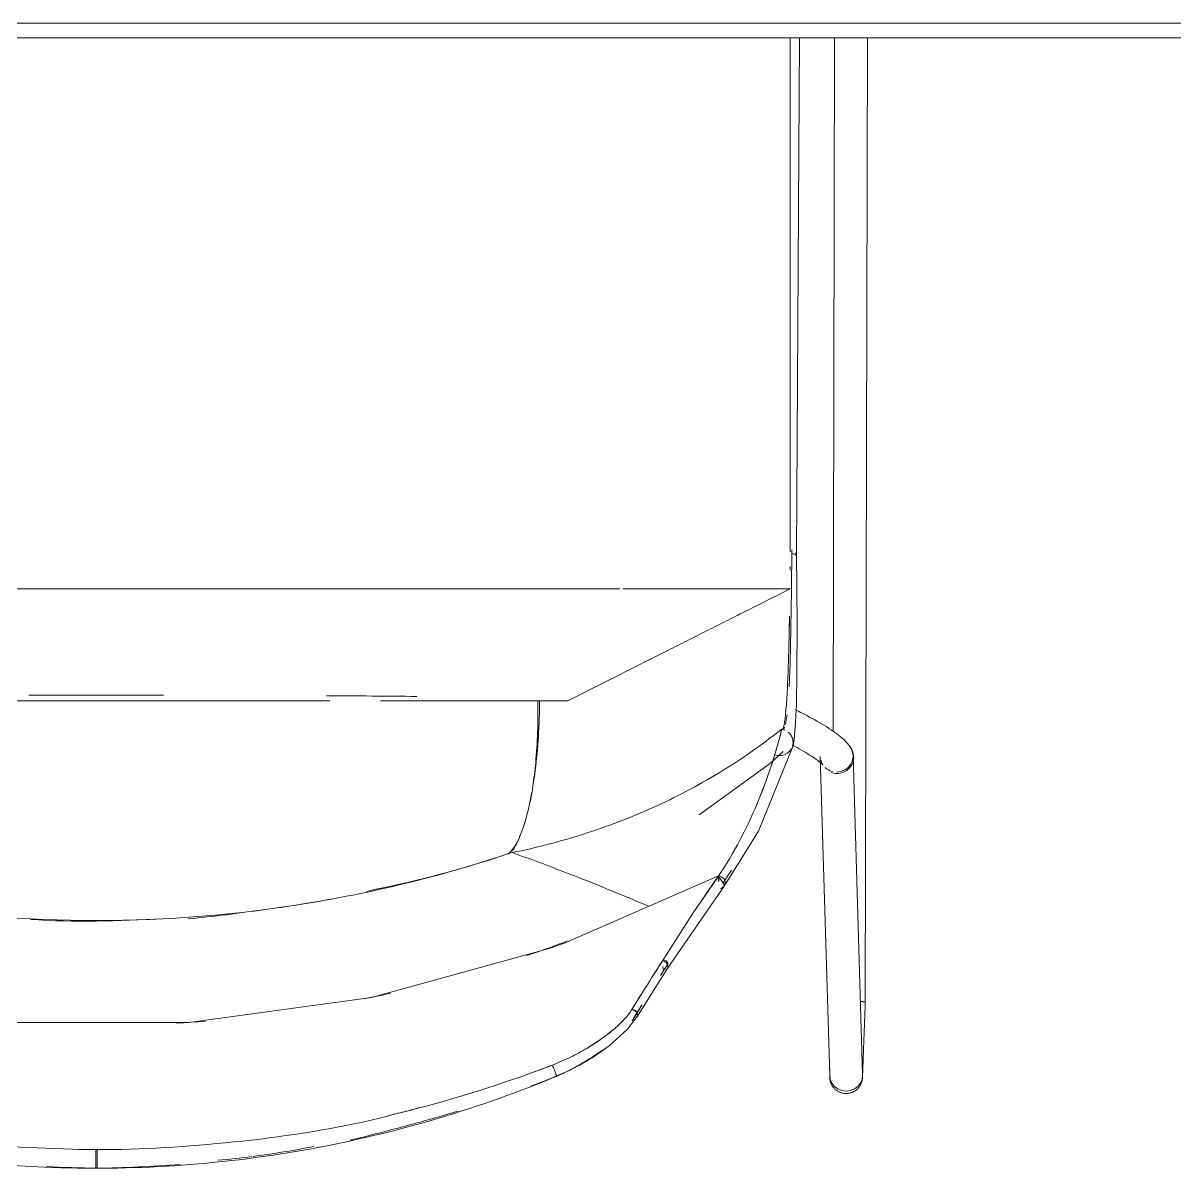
# Model space of a CAD drawing. Header units: millimetres. Extents: x 155927 to 317870, y -36033 to 97293.
# Drawn here: x 201701.2 to 202086.9, y 32016.8 to 32400.6 of the extents above; entities that cross this region are included whole.
import ezdxf

# ---------------------------------------------------------------- set-up
doc = ezdxf.new("R2010")
doc.units = ezdxf.units.MM
doc.header["$MEASUREMENT"] = 0
doc.layers.add('I-FURN', color=8, linetype='CONTINUOUS', lineweight=9)

msp = doc.modelspace()

# ---------------------------------------------------------------- linework, layer by layer
at = {"layer": 'I-FURN'}
for p, q in [((200630.86, 32400.61), (202820.86, 32400.61)), ((202820.86, 32400.61), (200630.86, 32400.61)), ((200627.86, 32395.61), (202823.86, 32395.61)), ((201961.25, 32395.61), (201960.18, 32222.57)), ((201972.93, 32395.61), (201972.44, 32163.27)), ((201983.24, 32072.75), (201983.93, 32395.61)), ((201958.6, 32224.2), (201958.5, 32210.81)), ((201959.22, 32222.78), (201958.67, 32222.82)), ((201959.67, 32222.73), (201959.22, 32222.78)), ((201959.99, 32222.67), (201959.67, 32222.73)), ((201959.72, 32222.41), (201960.02, 32222.47)), ((201960.02, 32222.47), (201960.17, 32222.54)), ((201960.17, 32222.54), (201960.16, 32222.61)), ((201960.21, 32223.13), (201960.4, 32199.19)), ((201695.62, 32211.07), (201755.77, 32211.07)), ((201762.27, 32211.07), (201822.48, 32211.07)), ((201833.87, 32211.07), (201891.3, 32211.07)), ((201902.14, 32211.07), (201950.82, 32211.07)), ((201958.5, 32210.81), (201958.35, 32197.97)), ((201957.87, 32201.99), (201957.71, 32197.23)), ((201957.71, 32197.23), (201957.71, 32197.09)), ((201958.35, 32197.97), (201958.09, 32186.14)), ((201960.4, 32199.19), (201960.35, 32182.77)), ((201908.38, 32186.06), (201883.62, 32173.6)), ((201911.33, 32187.55), (201908.69, 32186.22)), ((201958.09, 32186.14), (201957.8, 32178.22)), ((201960.35, 32182.77), (201960.16, 32172.44)), ((201725.86, 32173.6), (201647.71, 32173.6)), ((201804.01, 32173.6), (201725.86, 32173.6)), ((201883.62, 32173.6), (201820.92, 32173.6)), ((201960.84, 32170.07), (201959.87, 32170.55)), ((201960.16, 32172.44), (201959.93, 32166.38)), ((201961.8, 32169.59), (201960.84, 32170.07)), ((201957.08, 32168.88), (201956.56, 32165.8)), ((201959.93, 32166.38), (201959.47, 32160.49)), ((201962.75, 32169.11), (201961.8, 32169.59)), ((201963.67, 32168.63), (201962.75, 32169.11)), ((201964.58, 32168.15), (201963.67, 32168.63)), ((201965.47, 32167.67), (201964.58, 32168.15)), ((201966.34, 32167.19), (201965.47, 32167.67)), ((201967.19, 32166.71), (201966.34, 32167.19)), ((201968.02, 32166.24), (201967.19, 32166.71)), ((201968.82, 32165.76), (201968.02, 32166.24)), ((201956.26, 32164.79), (201955.81, 32164)), ((201958.27, 32162.19), (201958.84, 32161.16)), ((201969.59, 32165.29), (201968.82, 32165.76)), ((201970.34, 32164.82), (201969.59, 32165.29)), ((201971.07, 32164.36), (201970.34, 32164.82)), ((201971.77, 32163.9), (201971.07, 32164.36)), ((201972.44, 32163.44), (201971.77, 32163.9)), ((201973.09, 32162.98), (201972.44, 32163.44)), ((201973.7, 32162.53), (201973.09, 32162.98)), ((201974.3, 32162.08), (201973.7, 32162.53)), ((201974.86, 32161.62), (201974.3, 32162.08)), ((201958.98, 32158.31), (201947.48, 32129.88)), ((201959.06, 32158.53), (201958.73, 32157.77)), ((201959.1, 32158.86), (201958.77, 32157.75)), ((201959.59, 32158.35), (201958.78, 32158.78)), ((201958.84, 32161.16), (201959.12, 32160.02)), ((201959.47, 32160.49), (201959.06, 32158.53)), ((201960.39, 32157.91), (201959.59, 32158.35)), ((201975.4, 32161.17), (201974.86, 32161.62)), ((201975.92, 32160.71), (201975.4, 32161.17)), ((201976.41, 32160.24), (201975.92, 32160.71)), ((201976.88, 32159.76), (201976.41, 32160.24)), ((201977.33, 32159.26), (201976.88, 32159.76)), ((201977.77, 32158.72), (201977.33, 32159.26)), ((201978.19, 32158.13), (201977.77, 32158.72)), ((201978.59, 32157.46), (201978.19, 32158.13)), ((201951.55, 32152.72), (201955.75, 32156.63)), ((201953.81, 32155.25), (201952.77, 32155.46)), ((201955.19, 32155.29), (201953.81, 32155.25)), ((201956.09, 32155.52), (201955.19, 32155.29)), ((201957.22, 32156.09), (201956.09, 32155.52)), ((201958.14, 32156.91), (201957.22, 32156.09)), ((201958.73, 32157.77), (201958.14, 32156.91)), ((201961.16, 32157.48), (201960.39, 32157.91)), ((201961.91, 32157.06), (201961.16, 32157.48)), ((201962.63, 32156.64), (201961.91, 32157.06)), ((201963.32, 32156.23), (201962.63, 32156.64)), ((201963.98, 32155.83), (201963.32, 32156.23)), ((201964.61, 32155.43), (201963.98, 32155.83)), ((201965.21, 32155.05), (201964.61, 32155.43)), ((201965.77, 32154.68), (201965.21, 32155.05)), ((201966.29, 32154.32), (201965.77, 32154.68)), ((201966.77, 32153.97), (201966.29, 32154.32)), ((201968.16, 32154.91), (201971.34, 32048.08)), ((201978.96, 32156.69), (201978.59, 32157.46)), ((201982.33, 32048.37), (201979.16, 32155.23)), ((201927.61, 32135.42), (201951.55, 32152.72)), ((201967.21, 32153.65), (201966.77, 32153.97)), ((201967.61, 32153.34), (201967.21, 32153.65)), ((201967.97, 32153.05), (201967.61, 32153.34)), ((201968.28, 32152.79), (201967.97, 32153.05)), ((201968.54, 32152.55), (201968.28, 32152.79)), ((201968.74, 32152.36), (201968.54, 32152.55)), ((201968.89, 32152.2), (201968.74, 32152.36)), ((201968.98, 32152.1), (201968.89, 32152.2)), ((201969.01, 32152.06), (201968.98, 32152.1)), ((201947.48, 32129.88), (201935.94, 32111.49)), ((201883.76, 32092.93), (201934.07, 32114.96)), ((201925.44, 32102.19), (201934.07, 32114.96)), ((201936.15, 32111.86), (201934.08, 32114.82)), ((201934.08, 32114.82), (201934.19, 32113.05)), ((201934.19, 32113.05), (201934.08, 32114.82)), ((201934.08, 32114.82), (201934.14, 32113.01)), ((201934.08, 32114.82), (201934.14, 32113.01)), ((201934.08, 32114.82), (201934.57, 32114.8)), ((201934.57, 32114.8), (201935.03, 32114.66)), ((201935.03, 32114.66), (201935.46, 32114.43)), ((201935.46, 32114.43), (201935.82, 32114.11)), ((201935.82, 32114.11), (201936.1, 32113.72)), ((201936.1, 32113.72), (201936.28, 32113.27)), ((201936.3, 32112.32), (201936.15, 32111.86)), ((201936.28, 32113.27), (201936.35, 32112.8)), ((201936.35, 32112.8), (201936.3, 32112.32)), ((201935.94, 32111.49), (201916.9, 32083.79)), ((201915.76, 32087.19), (201925.44, 32102.19)), ((201877.42, 32090.65), (201883.38, 32092.79)), ((201817.95, 32074.19), (201877.42, 32090.65)), ((201912.37, 32081.83), (201915.76, 32087.19)), ((201915.74, 32086.39), (201915.29, 32086.47)), ((201916.15, 32086.21), (201915.74, 32086.39)), ((201917.09, 32085.33), (201915.82, 32083.35)), ((201916.52, 32085.94), (201916.15, 32086.21)), ((201916.82, 32085.6), (201916.52, 32085.94)), ((201917.03, 32085.21), (201916.82, 32085.6)), ((201917.12, 32084.37), (201917.13, 32084.79)), ((201917.13, 32084.16), (201906.73, 32067.66)), ((201915.82, 32083.35), (201914.76, 32081.69)), ((201915.5, 32084.6), (201915.67, 32083.12)), ((201916.47, 32083.38), (201916.78, 32083.64)), ((201916.78, 32083.64), (201917, 32083.98)), ((201917, 32083.98), (201917.12, 32084.37)), ((201756.75, 32065.88), (201817.95, 32074.19)), ((201905.12, 32070.19), (201908.62, 32075.83)), ((201908.4, 32071.64), (201905.14, 32066.42)), ((201982.41, 32072.84), (201981.5, 32072.88)), ((201983, 32072.79), (201982.41, 32072.84)), ((201982.59, 32072.69), (201983.1, 32072.72)), ((201983.24, 32072.75), (201983, 32072.79)), ((201983.12, 32069.57), (201983.08, 32068.52)), ((201983.16, 32070.62), (201983.12, 32069.57)), ((201983.19, 32071.68), (201983.16, 32070.62)), ((201983.23, 32072.75), (201983.19, 32071.68)), ((201694.97, 32065.88), (201756.75, 32065.88)), ((201906.82, 32067.8), (201903.64, 32063.57)), ((201983, 32066.45), (201982.97, 32065.44)), ((201983.04, 32067.48), (201983, 32066.45)), ((201983.08, 32068.52), (201983.04, 32067.48)), ((201903.64, 32063.57), (201897.48, 32058)), ((201982.86, 32062.48), (201982.82, 32061.53)), ((201982.89, 32063.45), (201982.86, 32062.48)), ((201982.93, 32064.44), (201982.89, 32063.45)), ((201982.97, 32065.44), (201982.93, 32064.44)), ((201897.48, 32058), (201892.13, 32054.23)), ((201982.69, 32057.93), (201982.66, 32057.1)), ((201982.73, 32058.8), (201982.69, 32057.93)), ((201982.76, 32059.68), (201982.73, 32058.8)), ((201982.79, 32060.59), (201982.76, 32059.68)), ((201982.82, 32061.53), (201982.79, 32060.59)), ((201892.13, 32054.23), (201884.93, 32050.16)), ((201982.55, 32054.03), (201982.53, 32053.34)), ((201982.58, 32054.75), (201982.55, 32054.03)), ((201982.61, 32055.5), (201982.58, 32054.75)), ((201982.63, 32056.28), (201982.61, 32055.5)), ((201982.66, 32057.1), (201982.63, 32056.28)), ((201878.52, 32051.49), (201878.48, 32051.59)), ((201878.61, 32051.28), (201878.52, 32051.49)), ((201878.73, 32050.98), (201878.61, 32051.28)), ((201878.88, 32050.6), (201878.73, 32050.98)), ((201879.05, 32050.17), (201878.88, 32050.6)), ((201879.23, 32049.72), (201879.05, 32050.17)), ((201971.39, 32049.86), (201971.41, 32050.3)), ((201982.42, 32050.41), (201982.4, 32049.93)), ((201982.44, 32050.92), (201982.42, 32050.41)), ((201982.46, 32051.47), (201982.44, 32050.92)), ((201982.48, 32052.06), (201982.46, 32051.47)), ((201982.5, 32052.68), (201982.48, 32052.06)), ((201982.53, 32053.34), (201982.5, 32052.68)), ((201879.4, 32049.26), (201879.23, 32049.72)), ((201879.57, 32048.84), (201879.4, 32049.26)), ((201879.72, 32048.46), (201879.57, 32048.84)), ((201879.83, 32048.17), (201879.72, 32048.46)), ((201879.91, 32047.96), (201879.83, 32048.17)), ((201879.94, 32047.87), (201879.91, 32047.96)), ((201971.31, 32047.73), (201971.32, 32047.76)), ((201971.31, 32047.51), (201971.31, 32047.73)), ((201971.32, 32047.29), (201971.31, 32047.51)), ((201971.32, 32047.95), (201971.33, 32048.1)), ((201971.33, 32048.03), (201971.32, 32047.9)), ((201971.32, 32047.84), (201971.32, 32047.95)), ((201971.32, 32047.9), (201971.32, 32047.81)), ((201971.32, 32047.78), (201971.32, 32047.84)), ((201971.32, 32047.81), (201971.32, 32047.76)), ((201971.32, 32047.76), (201971.32, 32047.78)), ((201971.32, 32047.76), (201971.32, 32047.76)), ((201971.33, 32047.07), (201971.32, 32047.29)), ((201971.34, 32048.42), (201971.33, 32048.21)), ((201971.33, 32048.1), (201971.34, 32048.29)), ((201971.33, 32048.21), (201971.33, 32048.03)), ((201971.36, 32046.85), (201971.33, 32047.07)), ((201971.34, 32048.52), (201971.35, 32048.79)), ((201971.34, 32048.29), (201971.34, 32048.52)), ((201971.52, 32046.85), (201971.34, 32048.24)), ((201971.35, 32048.79), (201971.37, 32049.11)), ((201971.39, 32046.64), (201971.36, 32046.85)), ((201971.37, 32049.11), (201971.38, 32049.47)), ((201971.38, 32049.47), (201971.39, 32049.86)), ((201971.43, 32046.42), (201971.39, 32046.64)), ((201971.48, 32046.21), (201971.43, 32046.42)), ((201972.07, 32045.56), (201971.52, 32046.85)), ((201982.15, 32046.81), (201981.59, 32045.52)), ((201982.16, 32046.27), (201982.1, 32046.05)), ((201982.34, 32048.2), (201982.15, 32046.81)), ((201982.21, 32046.48), (201982.16, 32046.27)), ((201982.24, 32046.7), (201982.21, 32046.48)), ((201982.27, 32046.92), (201982.24, 32046.7)), ((201982.3, 32047.14), (201982.27, 32046.92)), ((201982.31, 32047.36), (201982.3, 32047.14)), ((201982.32, 32047.56), (201982.31, 32047.45)), ((201982.31, 32047.44), (201982.32, 32047.55)), ((201982.31, 32047.45), (201982.31, 32047.38)), ((201982.31, 32047.38), (201982.31, 32047.44)), ((201982.31, 32047.38), (201982.31, 32047.36)), ((201982.31, 32047.36), (201982.31, 32047.38)), ((201982.33, 32047.9), (201982.32, 32047.71)), ((201982.32, 32047.7), (201982.33, 32047.89)), ((201982.32, 32047.71), (201982.32, 32047.56)), ((201982.32, 32047.55), (201982.32, 32047.7)), ((201982.34, 32048.14), (201982.33, 32047.9)), ((201982.33, 32047.89), (201982.33, 32048.02)), ((201982.35, 32048.42), (201982.34, 32048.14)), ((201982.36, 32048.74), (201982.35, 32048.42)), ((201982.37, 32049.09), (201982.36, 32048.74)), ((201982.39, 32049.49), (201982.37, 32049.09)), ((201982.4, 32049.93), (201982.39, 32049.49)), ((201971.54, 32045.99), (201971.48, 32046.21)), ((201971.61, 32045.78), (201971.54, 32045.99)), ((201971.68, 32045.58), (201971.61, 32045.78)), ((201971.76, 32045.37), (201971.68, 32045.58)), ((201971.86, 32045.17), (201971.76, 32045.37)), ((201971.95, 32044.98), (201971.86, 32045.17)), ((201972.06, 32044.78), (201971.95, 32044.98)), ((201972.18, 32044.6), (201972.06, 32044.78)), ((201972.94, 32044.44), (201972.07, 32045.56)), ((201972.3, 32044.41), (201972.18, 32044.6)), ((201972.43, 32044.24), (201972.3, 32044.41)), ((201972.56, 32044.06), (201972.43, 32044.24)), ((201972.71, 32043.9), (201972.56, 32044.06)), ((201972.86, 32043.73), (201972.71, 32043.9)), ((201973.01, 32043.58), (201972.86, 32043.73)), ((201974.08, 32043.59), (201972.94, 32044.44)), ((201973.17, 32043.43), (201973.01, 32043.58)), ((201973.34, 32043.29), (201973.17, 32043.43)), ((201973.52, 32043.15), (201973.34, 32043.29)), ((201973.69, 32043.03), (201973.52, 32043.15)), ((201973.88, 32042.9), (201973.69, 32043.03)), ((201974.07, 32042.79), (201973.88, 32042.9)), ((201974.26, 32042.68), (201974.07, 32042.79)), ((201975.4, 32043.05), (201974.08, 32043.59)), ((201974.46, 32042.59), (201974.26, 32042.68)), ((201974.66, 32042.5), (201974.46, 32042.59)), ((201974.86, 32042.41), (201974.66, 32042.5)), ((201975.07, 32042.34), (201974.86, 32042.41)), ((201976.83, 32042.86), (201975.4, 32043.05)), ((201978.25, 32043.04), (201976.83, 32042.86)), ((201979.58, 32043.57), (201978.25, 32043.04)), ((201978.62, 32042.36), (201978.41, 32042.29)), ((201978.82, 32042.44), (201978.62, 32042.36)), ((201979.03, 32042.52), (201978.82, 32042.44)), ((201979.23, 32042.61), (201979.03, 32042.52)), ((201979.42, 32042.71), (201979.23, 32042.61)), ((201979.61, 32042.82), (201979.42, 32042.71)), ((201980.72, 32044.42), (201979.58, 32043.57)), ((201979.8, 32042.94), (201979.61, 32042.82)), ((201979.98, 32043.06), (201979.8, 32042.94)), ((201980.16, 32043.19), (201979.98, 32043.06)), ((201980.33, 32043.33), (201980.16, 32043.19)), ((201980.5, 32043.47), (201980.33, 32043.33)), ((201980.66, 32043.62), (201980.5, 32043.47)), ((201980.81, 32043.78), (201980.66, 32043.62)), ((201981.59, 32045.52), (201980.72, 32044.42)), ((201980.96, 32043.94), (201980.81, 32043.78)), ((201981.1, 32044.11), (201980.96, 32043.94)), ((201981.24, 32044.29), (201981.1, 32044.11)), ((201981.36, 32044.47), (201981.24, 32044.29)), ((201981.48, 32044.65), (201981.36, 32044.47)), ((201981.59, 32044.84), (201981.48, 32044.65)), ((201981.7, 32045.03), (201981.59, 32044.84)), ((201981.8, 32045.23), (201981.7, 32045.03)), ((201981.89, 32045.43), (201981.8, 32045.23)), ((201981.97, 32045.64), (201981.89, 32045.43)), ((201982.04, 32045.84), (201981.97, 32045.64)), ((201982.1, 32046.05), (201982.04, 32045.84)), ((201975.28, 32042.27), (201975.07, 32042.34)), ((201975.49, 32042.22), (201975.28, 32042.27)), ((201975.7, 32042.17), (201975.49, 32042.22)), ((201975.92, 32042.13), (201975.7, 32042.17)), ((201976.14, 32042.1), (201975.92, 32042.13)), ((201976.36, 32042.07), (201976.14, 32042.1)), ((201976.58, 32042.06), (201976.36, 32042.07)), ((201976.8, 32042.06), (201976.58, 32042.06)), ((201976.89, 32042.06), (201976.8, 32042.06)), ((201977.11, 32042.06), (201976.89, 32042.06)), ((201977.33, 32042.08), (201977.11, 32042.06)), ((201977.55, 32042.11), (201977.33, 32042.08)), ((201977.77, 32042.14), (201977.55, 32042.11)), ((201977.98, 32042.18), (201977.77, 32042.14)), ((201978.2, 32042.23), (201977.98, 32042.18)), ((201978.41, 32042.29), (201978.2, 32042.23)), ((201725.63, 32022.84), (201725.63, 32023.15)), ((201726.09, 32023.15), (201726.09, 32022.84)), ((201725.63, 32022.35), (201725.63, 32022.84)), ((201725.63, 32021.7), (201725.63, 32022.35)), ((201725.63, 32020.95), (201725.63, 32021.7)), ((201725.63, 32020.14), (201725.63, 32020.95)), ((201725.63, 32019.34), (201725.63, 32020.14)), ((201725.63, 32018.59), (201725.63, 32019.34)), ((201726.09, 32022.84), (201726.09, 32022.35)), ((201726.09, 32022.35), (201726.09, 32021.7)), ((201726.09, 32021.7), (201726.09, 32020.95)), ((201726.09, 32020.95), (201726.09, 32020.14)), ((201726.09, 32020.14), (201726.09, 32019.34)), ((201726.09, 32019.34), (201726.09, 32018.59)), ((201725.63, 32017.94), (201725.63, 32018.59)), ((201725.63, 32017.45), (201725.63, 32017.94)), ((201725.63, 32017.14), (201725.63, 32017.45)), ((201725.63, 32017.03), (201725.63, 32017.14)), ((201726.09, 32018.59), (201726.09, 32017.94)), ((201726.09, 32017.94), (201726.09, 32017.45)), ((201726.09, 32017.45), (201726.09, 32017.14)), ((201726.09, 32017.14), (201726.09, 32017.03))]:
    msp.add_line(p, q, dxfattribs=at)
for centre, major_axis, ratio, start_param, end_param in [((201973.66, 32155.07), (5.5, 0.16), 0.969889, 4.681742, 6.776137), ((201973.88, 32154.58), (5.08, 2.11), 0.969753, 5.503894, 6.551091), ((201973.66, 32155.07), (5.5, 0.16), 0.969889, 3.372745, 3.634544), ((201973.66, 32155.07), (5.5, 0.16), 0.969889, 3.896343, 4.419942), ((201973.88, 32154.58), (5.08, 2.11), 0.969753, 3.933097, 5.503894)]:
    msp.add_ellipse(centre, major_axis=major_axis, ratio=ratio, start_param=start_param, end_param=end_param, dxfattribs=at)
for points, knots in [([(201958.06, 32232.68), (201958.06, 32276.06), (201958.06, 32330.34), (201958.06, 32384.71), (201958.06, 32395.6)], [-0.9648346, -0.9648346, -0.9648346, -0.9648346, -0.5, -0.3835824, -0.3835824, -0.3835824, -0.3835824]), ([(201960.01, 32223.33), (201960.18, 32223.25), (201960.25, 32223.12), (201960.14, 32222.98), (201960.07, 32222.94)], [-0.6, -0.6, -0.6, -0.6, -0.4, -0.3, -0.3, -0.3, -0.3]), ([(201958.04, 32211.06), (201954.04, 32209.05), (201948, 32206.01), (201939.87, 32201.91), (201933.72, 32198.82), (201927.51, 32195.69), (201921.25, 32192.54), (201914.96, 32189.38), (201910.78, 32187.27), (201908.69, 32186.22)], [-0.999743, -0.999743, -0.999743, -0.999743, -0.8333333, -0.75, -0.6666667, -0.5833333, -0.5, -0.4166667, -0.3333333, -0.3333333, -0.3333333, -0.3333333]), ([(201955.39, 32164.01), (201955.54, 32163.98), (201955.78, 32164.32), (201956.1, 32165.7), (201956.38, 32167.5), (201956.63, 32169.9), (201956.88, 32172.97), (201957.1, 32176.53), (201957.36, 32182.06), (201957.58, 32188.37), (201957.75, 32195.36), (201957.82, 32198.94), (201957.85, 32200.77)], [0.0303274, 0.0303274, 0.0303274, 0.0303274, 0.125, 0.1875, 0.25, 0.3125, 0.375, 0.4375, 0.5, 0.625, 0.6875, 0.75, 0.75, 0.75, 0.75]), ([(201703.24, 32175.49), (201710.78, 32175.5), (201725.88, 32175.52), (201740.86, 32175.48), (201748.33, 32175.45)], [-0.5758348, -0.5758348, -0.5758348, -0.5758348, -0.5, -0.4242935, -0.4242935, -0.4242935, -0.4242935]), ([(201874.19, 32173.6), (201874.16, 32169.49), (201873.89, 32161.52), (201872.84, 32150.06), (201871.18, 32139.94), (201869.03, 32131.58), (201866.9, 32126.33), (201865.53, 32124.06), (201865.06, 32123.39)], [-1, -1, -1, -1, -0.8333333, -0.6666667, -0.5, -0.3333333, -0.1666667, -0.0807818, -0.0807818, -0.0807818, -0.0807818]), ([(201873.57, 32173.59), (201873.65, 32170.44), (201873.65, 32163.88), (201873.11, 32154.35), (201872.42, 32148.44), (201872.05, 32145.82)], [0.0148525, 0.0148525, 0.0148525, 0.0148525, 0.1428571, 0.2857143, 0.4107474, 0.4107474, 0.4107474, 0.4107474]), ([(201938.19, 32121.43), (201939.21, 32123.16), (201942.42, 32128.91), (201947.2, 32139), (201951.9, 32151.7), (201954.27, 32159.99), (201955.26, 32164.11)], [-0.859181, -0.859181, -0.859181, -0.859181, -0.75, -0.5, -0.25, 0, 0, 0, 0]), ([(201953.34, 32156.9), (201952.83, 32155.16), (201951.01, 32149.24), (201948.71, 32143.26), (201947, 32139.05)], [-0.8548188, -0.8548188, -0.8548188, -0.8548188, -0.75, -0.5000185, -0.5000185, -0.5000185, -0.5000185]), ([(201947, 32139.05), (201945.24, 32134.86), (201941.32, 32126.58), (201936.62, 32118.69), (201934.08, 32114.82)], [-0.5, -0.5, -0.5, -0.5, -0.25, -0.0000387, -0.0000387, -0.0000387, -0.0000387]), ([(201867.26, 32127.41), (201867.25, 32127.39), (201866.68, 32126.17), (201865.51, 32124.09), (201864.28, 32122.75), (201863.65, 32122.26)], [0.7840583, 0.7840583, 0.7840583, 0.7840583, 0.7857143, 0.8928571, 1, 1, 1, 1]), ([(201586.69, 32122.78), (201597.9, 32119.02), (201620.55, 32112.42), (201666.85, 32102.89), (201725.87, 32098.1), (201784.88, 32102.9), (201831.19, 32112.42), (201853.83, 32119.02), (201865.04, 32122.78)], [0, 0, 0, 0, 0.125, 0.25, 0.5, 0.75, 0.875, 1, 1, 1, 1]), ([(201869.18, 32121.27), (201875.53, 32118.93), (201889.31, 32113.68), (201903.1, 32108.02), (201910.54, 32104.87)], [-0.9105873, -0.9105873, -0.9105873, -0.9105873, -0.5, -0.0187577, -0.0187577, -0.0187577, -0.0187577]), ([(201934.08, 32114.83), (201934.27, 32114.83), (201934.64, 32114.78), (201935.16, 32114.57), (201935.62, 32114.24), (201936.11, 32113.66), (201936.41, 32112.76), (201936.21, 32111.86), (201935.8, 32111.28), (201935.38, 32110.95), (201935.04, 32110.82), (201934.87, 32110.77)], [-1, -1, -1, -1, -0.9166667, -0.8333333, -0.75, -0.6666667, -0.5, -0.3333333, -0.25, -0.1666667, -0.0833333, -0.0833333, -0.0833333, -0.0833333]), ([(201934.8, 32110.76), (201935.1, 32110.83), (201935.52, 32111.03), (201935.94, 32111.47), (201936.09, 32111.73), (201936.15, 32111.86)], [-0.8, -0.8, -0.8, -0.8, -0.4, -0.2, 0, 0, 0, 0]), ([(201804.59, 32107.15), (201797.03, 32105.77), (201781.12, 32103.43), (201765.02, 32101.37), (201756.58, 32100.53)], [-0.7822393, -0.7822393, -0.7822393, -0.7822393, -0.7, -0.6098459, -0.6098459, -0.6098459, -0.6098459]), ([(201869.79, 32088.25), (201872.95, 32089.31), (201877.59, 32090.88), (201882.17, 32092.63), (201883.64, 32093.2)], [-0.11704847, -0.11704847, -0.11704847, -0.11704847, -0.09090909, -0.07853778, -0.07853778, -0.07853778, -0.07853778]), ([(201915.52, 32086.82), (201913.85, 32084.2), (201910.45, 32078.81), (201906.91, 32073.11), (201905.11, 32070.19)], [0, 0, 0, 0, 0.5, 0.9953931, 0.9953931, 0.9953931, 0.9953931]), ([(201915.52, 32086.82), (201915.82, 32086.81), (201916.27, 32086.67), (201916.76, 32086.31), (201917.06, 32085.96), (201917.2, 32085.7), (201917.25, 32085.56)], [-1, -1, -1, -1, -0.8333333, -0.75, -0.6666667, -0.5833333, -0.5833333, -0.5833333, -0.5833333]), ([(201905.12, 32070.19), (201904.53, 32069.21), (201902.95, 32067.19), (201900.13, 32064.43), (201897.43, 32062.2), (201895.21, 32060.53), (201892.8, 32058.88), (201890.21, 32057.26), (201887.47, 32055.7), (201883.63, 32053.72), (201880.56, 32052.4), (201878.48, 32051.59)], [0, 0, 0, 0, 0.166667, 0.333333, 0.416667, 0.5, 0.583333, 0.666667, 0.75, 0.833333, 1, 1, 1, 1]), ([(201906.92, 32068.16), (201906.94, 32068.29), (201906.94, 32068.56), (201906.82, 32068.97), (201906.6, 32069.35), (201906.3, 32069.67), (201905.79, 32070), (201905.35, 32070.11), (201905.06, 32070.11)], [-0.5833333, -0.5833333, -0.5833333, -0.5833333, -0.5, -0.4166667, -0.3333333, -0.25, -0.1666667, 0, 0, 0, 0]), ([(201905.11, 32070.19), (201905.25, 32070.19), (201905.54, 32070.15), (201905.96, 32069.99), (201906.34, 32069.75), (201906.75, 32069.32), (201906.99, 32068.78), (201906.99, 32068.38), (201906.97, 32068.25)], [-1, -1, -1, -1, -0.9166667, -0.8333333, -0.75, -0.6666667, -0.5, -0.4166667, -0.4166667, -0.4166667, -0.4166667]), ([(201982.58, 32072.69), (201982.62, 32072.7), (201982.84, 32072.7), (201983.05, 32072.71), (201983.16, 32072.73), (201983.18, 32072.73)], [-0.6666667, -0.6666667, -0.6666667, -0.6666667, -0.6527778, -0.5833333, -0.5555556, -0.5555556, -0.5555556, -0.5555556]), ([(201878.48, 32047.25), (201880.55, 32048.12), (201883.61, 32049.51), (201887.44, 32051.58), (201890.18, 32053.21), (201892.76, 32054.88), (201894.36, 32056.01), (201895.14, 32056.58)], [0, 0, 0, 0, 0.1666667, 0.25, 0.3333333, 0.4166667, 0.5, 0.5, 0.5, 0.5]), ([(201879.94, 32047.87), (201882.09, 32048.78), (201886.25, 32050.71), (201891.85, 32053.98), (201895.03, 32056.23), (201896.45, 32057.33)], [-1, -1, -1, -1, -0.8333333, -0.6666667, -0.5061609, -0.5061609, -0.5061609, -0.5061609]), ([(201878.48, 32051.59), (201878.49, 32051.56), (201878.56, 32051.4), (201878.71, 32050.99), (201878.91, 32050.49), (201879.2, 32049.73), (201879.49, 32048.96), (201879.69, 32048.46), (201879.84, 32048.06), (201879.9, 32047.89), (201879.91, 32047.86)], [-1, -1, -1, -1, -0.833333, -0.75, -0.666667, -0.5, -0.333333, -0.25, -0.166667, 0, 0, 0, 0]), ([(201573.24, 32047.25), (201584, 32042.83), (201605.8, 32034.95), (201650.68, 32022.97), (201699.73, 32016.52), (201751.99, 32017.09), (201795.23, 32022.3), (201837.68, 32032.17), (201865.04, 32041.73), (201878.48, 32047.25)], [0, 0, 0, 0, 0.111111, 0.222222, 0.444444, 0.583333, 0.722222, 0.861111, 1, 1, 1, 1]), ([(201846.79, 32036.15), (201841.21, 32034.44), (201829.27, 32031.1), (201817.21, 32027.93), (201810.77, 32026.43)], [0.2224903, 0.2224903, 0.2224903, 0.2224903, 0.3333333, 0.4583693, 0.4583693, 0.4583693, 0.4583693]), ([(201823.38, 32034.62), (201825.2, 32035.05), (201828.84, 32035.91), (201832.45, 32036.9), (201834.26, 32037.42)], [0.63092282, 0.63092282, 0.63092282, 0.63092282, 0.66666667, 0.70281944, 0.70281944, 0.70281944, 0.70281944])]:
    msp.add_open_spline(points, degree=3, knots=knots, dxfattribs=at)
for points in [[(201958.06, 32377.14), (201958.06, 32371.56), (201958.06, 32365.98), (201958.06, 32360.4)], [(201958.06, 32235.77), (201958.06, 32231.67), (201958.06, 32227.58), (201958.06, 32223.48)], [(201958.04, 32217.32), (201958.05, 32217.75), (201958.05, 32218.17), (201958.05, 32218.6)], [(201762.27, 32211.07), (201760.08, 32211.07), (201757.89, 32211.07), (201755.7, 32211.07)], [(201833.85, 32211.07), (201830.08, 32211.07), (201826.29, 32211.07), (201822.49, 32211.07)], [(201901.11, 32211.07), (201897.86, 32211.07), (201894.59, 32211.07), (201891.31, 32211.07)], [(201950.1, 32211.07), (201952.81, 32211.07), (201955.45, 32211.07), (201958.04, 32211.07)], [(201802.89, 32175.29), (201813.03, 32175.23), (201823.07, 32175.15), (201833.09, 32175.05)], [(201955.26, 32164.11), (201948.51, 32158.75), (201934.59, 32148.99), (201912.25, 32137.33), (201889.03, 32128.54), (201873.19, 32124.39), (201865.16, 32122.75)], [(201955.26, 32164.11), (201954.69, 32161.73), (201954.05, 32159.34), (201953.35, 32156.94)], [(201956.4, 32163.73), (201956.04, 32163.9), (201955.65, 32164.03), (201955.25, 32164.11)], [(201958.99, 32158.96), (201959.13, 32159.71), (201958.95, 32161.23), (201958.08, 32162.67), (201957.42, 32163.09)], [(201871.6, 32143.02), (201871.34, 32141.48), (201871.06, 32139.98), (201870.76, 32138.58)], [(201869.37, 32133.14), (201869.18, 32132.48), (201868.97, 32131.86), (201868.77, 32131.26)], [(201859.7, 32120.97), (201845.42, 32116.38), (201830.91, 32112.78), (201816.22, 32109.76)], [(201869.12, 32121.21), (201867.8, 32121.73), (201866.48, 32122.24), (201865.16, 32122.75)], [(201934.08, 32114.82), (201934.85, 32116), (201935.61, 32117.18), (201936.35, 32118.37)], [(201938.42, 32116.82), (201937.51, 32115.37), (201936.55, 32113.95), (201935.58, 32112.54)], [(201928.21, 32106.26), (201930.25, 32109.29), (201932.21, 32112.15), (201934.08, 32114.82)], [(201747.97, 32100.57), (201733.24, 32099.83), (201718.38, 32099.3), (201703.72, 32100.39)], [(201917.11, 32085.34), (201916.69, 32084.69), (201916.26, 32084.03), (201915.83, 32083.36)], [(201914.66, 32081.54), (201915.05, 32082.15), (201915.43, 32082.75), (201915.82, 32083.35)], [(201917.35, 32084.73), (201917.32, 32084.59), (201917.24, 32084.33), (201917.02, 32083.98), (201916.81, 32083.81), (201916.7, 32083.73)], [(201815.2, 32073.71), (201818.26, 32074.32), (201821.3, 32074.98), (201824.33, 32075.67)], [(201905.5, 32067.01), (201906.49, 32068.61), (201907.47, 32070.19), (201908.44, 32071.74)], [(201983.23, 32072.75), (201983.23, 32072.76), (201983.19, 32072.77), (201983.12, 32072.78)], [(201752.47, 32065.62), (201755.77, 32065.82), (201759.06, 32066.04), (201762.36, 32066.3)], [(201899.4, 32063.88), (201896.86, 32061.67), (201893.68, 32059.44), (201890.19, 32057.28)], [(201890.18, 32057.28), (201888.4, 32056.21), (201884.65, 32054.17), (201880.56, 32052.41), (201878.48, 32051.59)], [(201834.3, 32037.34), (201849.25, 32041.29), (201863.99, 32046.04), (201878.48, 32051.59)], [(201878.48, 32051.59), (201876.33, 32050.76), (201874.17, 32049.96), (201872.01, 32049.17)], [(201878.51, 32047.3), (201876.08, 32046.34), (201873.65, 32045.42), (201871.21, 32044.51)], [(201879.91, 32047.86), (201879.45, 32047.67), (201878.98, 32047.49), (201878.52, 32047.31)], [(201834.3, 32037.34), (201830.66, 32036.38), (201827.01, 32035.47), (201823.35, 32034.61)], [(201777.76, 32026.45), (201793.1, 32028.34), (201808.46, 32030.63), (201823.41, 32034.47)], [(201674.12, 32026.43), (201689.49, 32024.54), (201704.96, 32023.67), (201720.43, 32023.35)], [(201732.08, 32023.29), (201727.42, 32023.22), (201722.76, 32023.26), (201718.11, 32023.38)], [(201720.48, 32023.29), (201722.35, 32023.27), (201724.22, 32023.26), (201726.09, 32023.26)], [(201725.63, 32023.26), (201727.5, 32023.26), (201729.37, 32023.27), (201731.24, 32023.29)], [(201731.29, 32023.29), (201746.77, 32023.49), (201762.18, 32024.77), (201777.6, 32026.43)], [(201798.61, 32024.28), (201791.86, 32023.02), (201785.09, 32021.8), (201778.27, 32020.98)], [(201777.9, 32020.93), (201774.1, 32020.41), (201770.29, 32020.03), (201766.47, 32019.72)], [(201726.09, 32017.03), (201720.41, 32017.11), (201714.73, 32017.29), (201709.05, 32017.6)], [(201753.94, 32018.35), (201744.53, 32017.6), (201735.08, 32017.16), (201725.63, 32017.03)]]:
    msp.add_open_spline(points, degree=3, dxfattribs=at)

doc.saveas('drawing.dxf')
